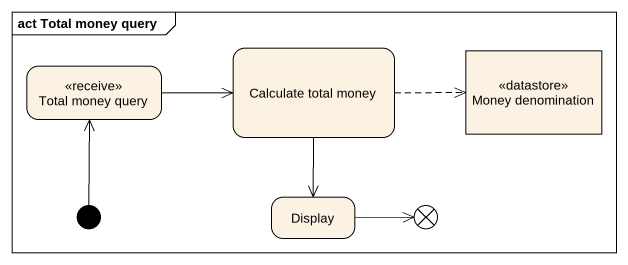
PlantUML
@startuml
mainframe act Total money query
hide empty description
state "Total money query" as Total_money_query <<receive>>
state "Calculate total money" as Calculate_total_money
state "Money denomination" as Money_denomination <<datastore>>
state Display
state flowfinal1 <<end>>
[*] -up-> Total_money_query
Total_money_query -right-> Calculate_total_money
Calculate_total_money -right[dashed]-> Money_denomination
Calculate_total_money --> Display
Display -right-> flowfinal1
@enduml
